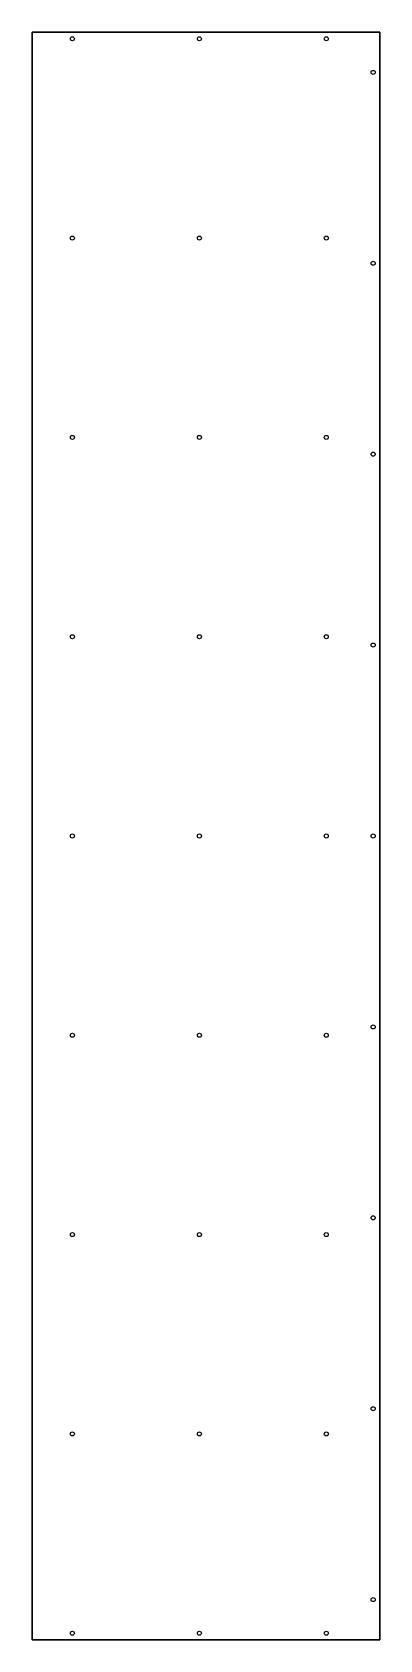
# Model space of a CAD drawing. Extents: x 0 to 432, y 0 to 2000.
import ezdxf

# ---------------------------------------------------------------- set-up
doc = ezdxf.new("R2010")
doc.units = 0
for name, color, linetype in [('OUTLINEZ16P5L', 7, 'CONTINUOUS'), ('PART', 7, 'CONTINUOUS'), ('VBOREZ16P7', 7, 'CONTINUOUS')]:
    doc.layers.add(name, color=color, linetype=linetype)

msp = doc.modelspace()

# ---------------------------------------------------------------- linework, layer by layer
at = {"layer": 'OUTLINEZ16P5L'}
msp.add_lwpolyline([(0, 0), (0, 2000), (432, 2000), (432, 0)], close=True, dxfattribs=at)
at = {"layer": 'PART'}
msp.add_lwpolyline([(0, 0), (432, 0), (432, 2000), (0, 2000)], close=True, dxfattribs=at)
at = {"layer": 'VBOREZ16P7'}
for centre in [(50, 1991.75), (207.75, 1991.75), (365.5, 1991.75), (423.75, 1950), (50, 1743.81), (207.75, 1743.81), (365.5, 1743.81), (423.75, 1712.5), (50, 1495.88), (207.75, 1495.88), (365.5, 1495.88), (423.75, 1475), (50, 1247.94), (207.75, 1247.94), (365.5, 1247.94), (423.75, 1237.5), (50, 1000), (207.75, 1000), (365.5, 1000), (423.75, 1000), (423.75, 762.5), (50, 752.06), (207.75, 752.06), (365.5, 752.06), (423.75, 525), (50, 504.13), (207.75, 504.13), (365.5, 504.13), (423.75, 287.5), (50, 256.19), (207.75, 256.19), (365.5, 256.19), (423.75, 50), (50, 8.25), (207.75, 8.25), (365.5, 8.25)]:
    msp.add_circle(centre, 2.5, dxfattribs=at)

doc.saveas('drawing.dxf')
